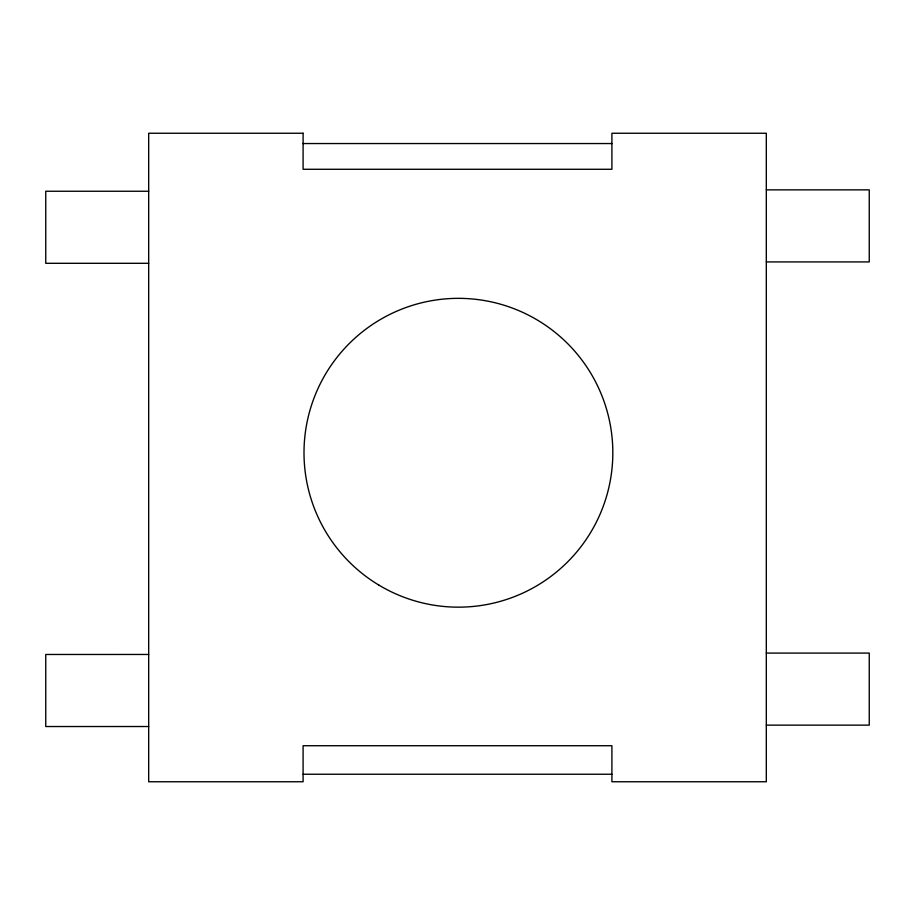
<?xml version="1.0" encoding="UTF-8"?>
<svg xmlns="http://www.w3.org/2000/svg" width="915" height="915" viewBox="0 0 915 915"><rect width="100%" height="100%" fill="white"/><g stroke="black" fill="none" stroke-linecap="round" stroke-linejoin="round"><path stroke-width="1.37" d="M303.094 143.541L611.906 143.541M766.312 189.863L869.25 189.863L869.25 261.919L766.312 261.919M148.688 191.246L45.75 191.246L45.75 263.303L148.688 263.303M766.312 653.081L869.25 653.081L869.25 725.138L766.312 725.138M148.688 654.465L45.75 654.477L45.75 726.533L148.688 726.521M303.094 774.239L611.906 774.239M303.094 133.247L148.688 133.247L148.688 781.753L303.094 781.753L303.094 745.725L611.906 745.725L611.906 781.753L766.312 781.753L766.312 133.247L611.906 133.247L611.906 169.275L303.094 169.275L303.094 133.247M378.913 585.12A154.406 154.406 0 0 0 612.798 455.418A154.406 154.406 0 0 0 383.522 317.722A154.406 154.406 0 0 0 378.913 585.12"/></g></svg>
